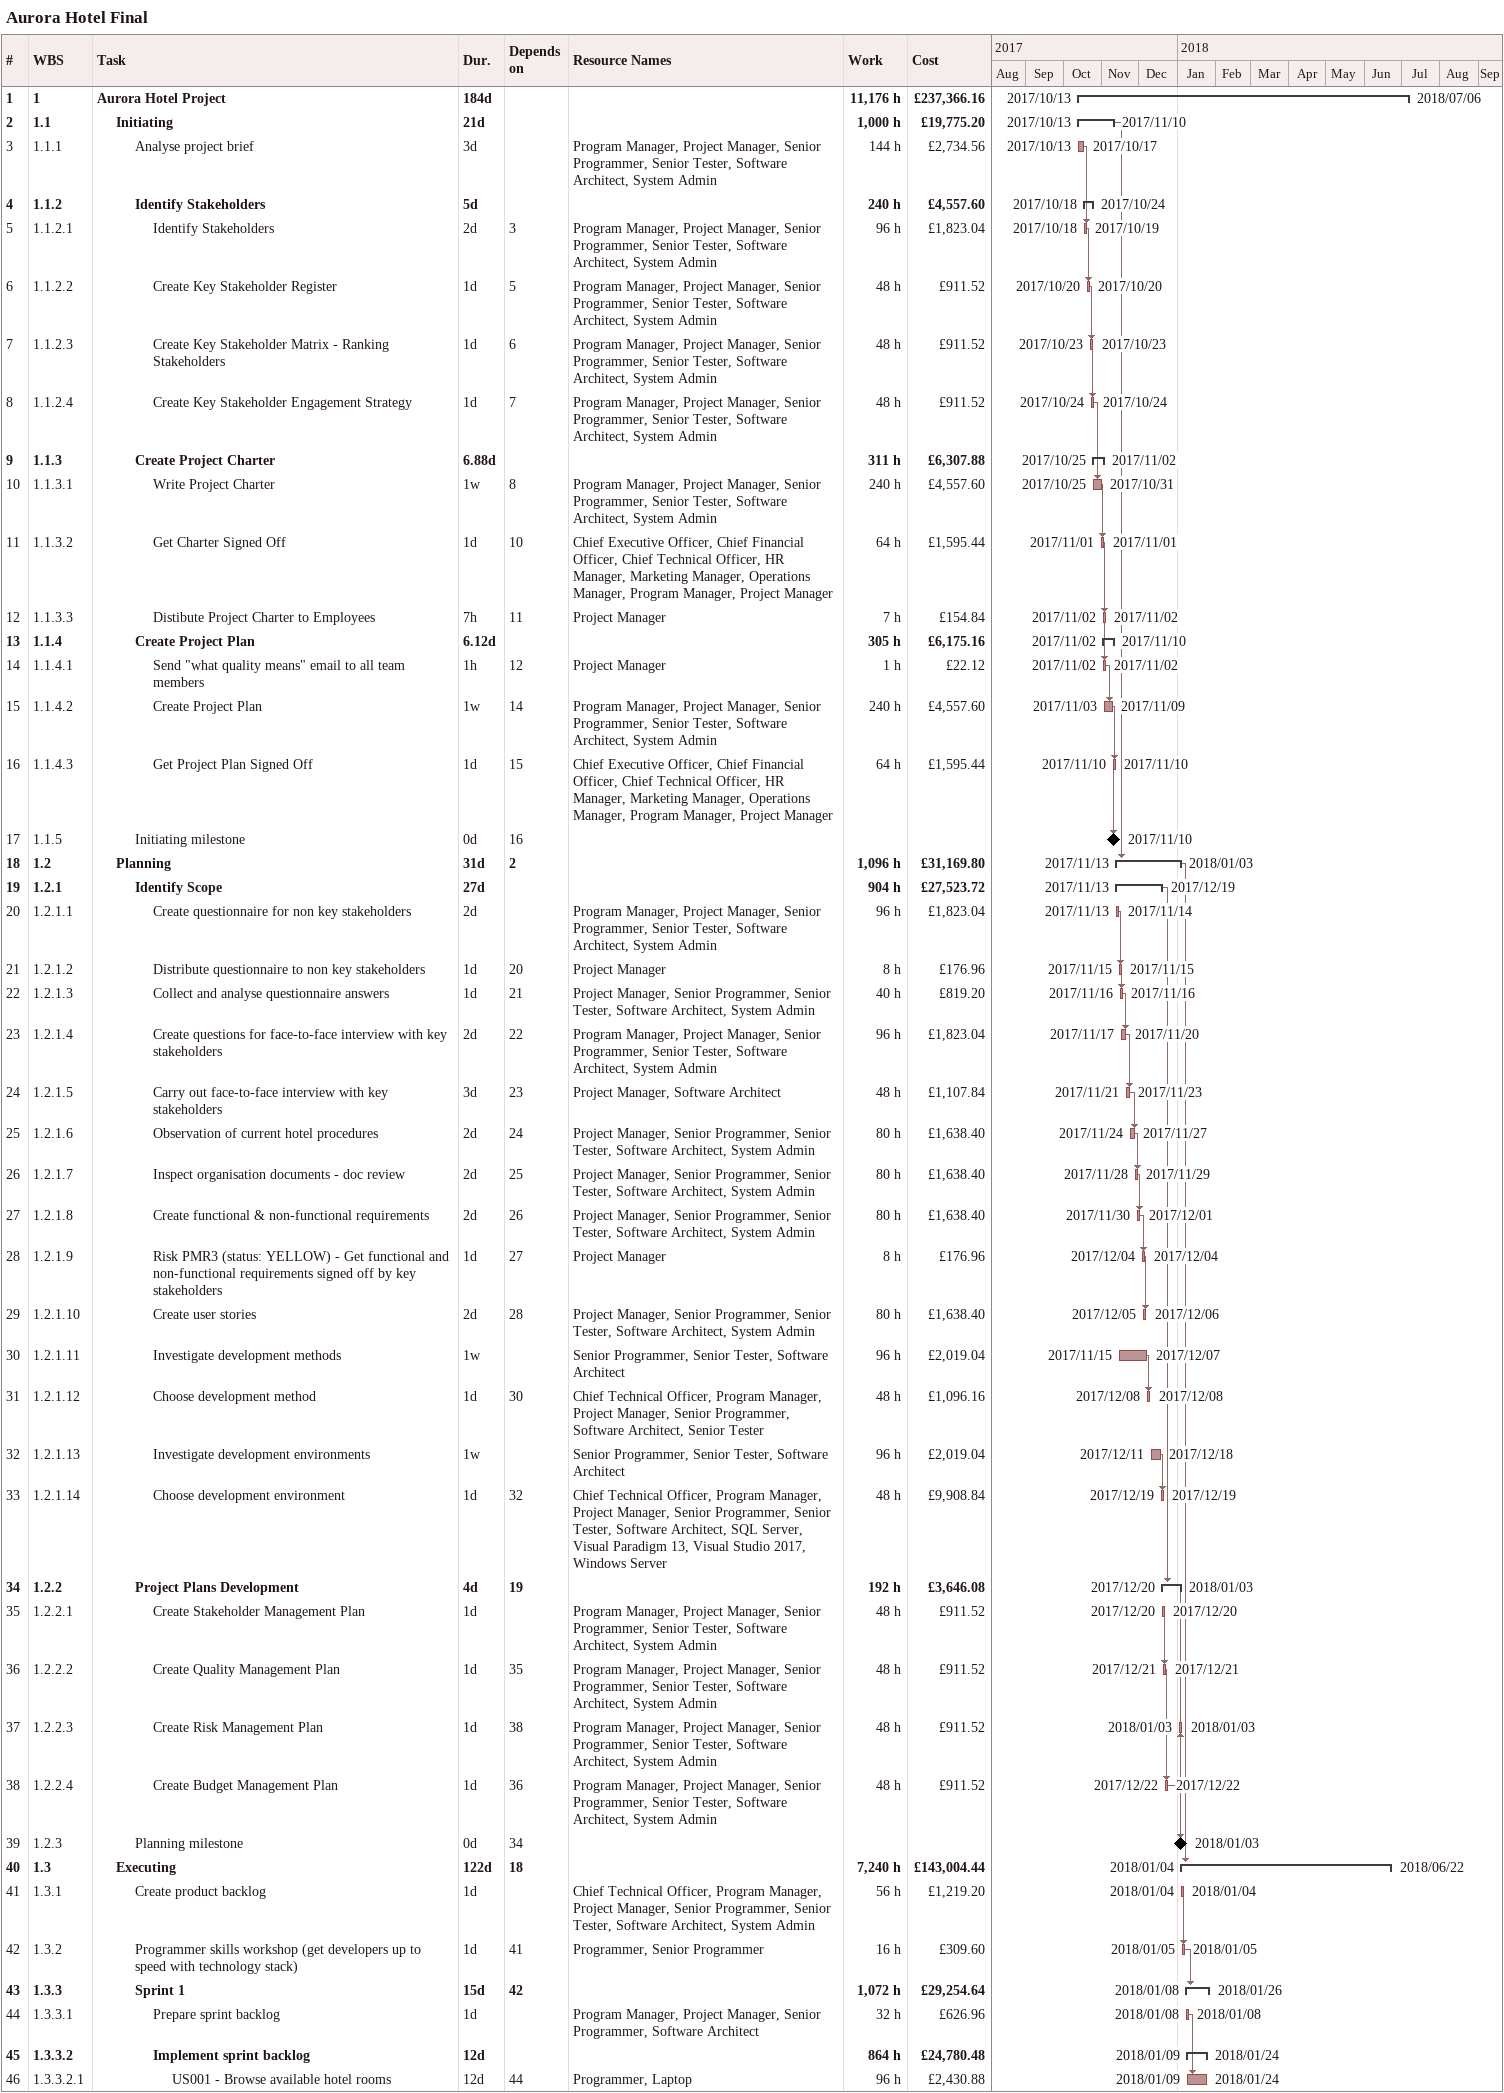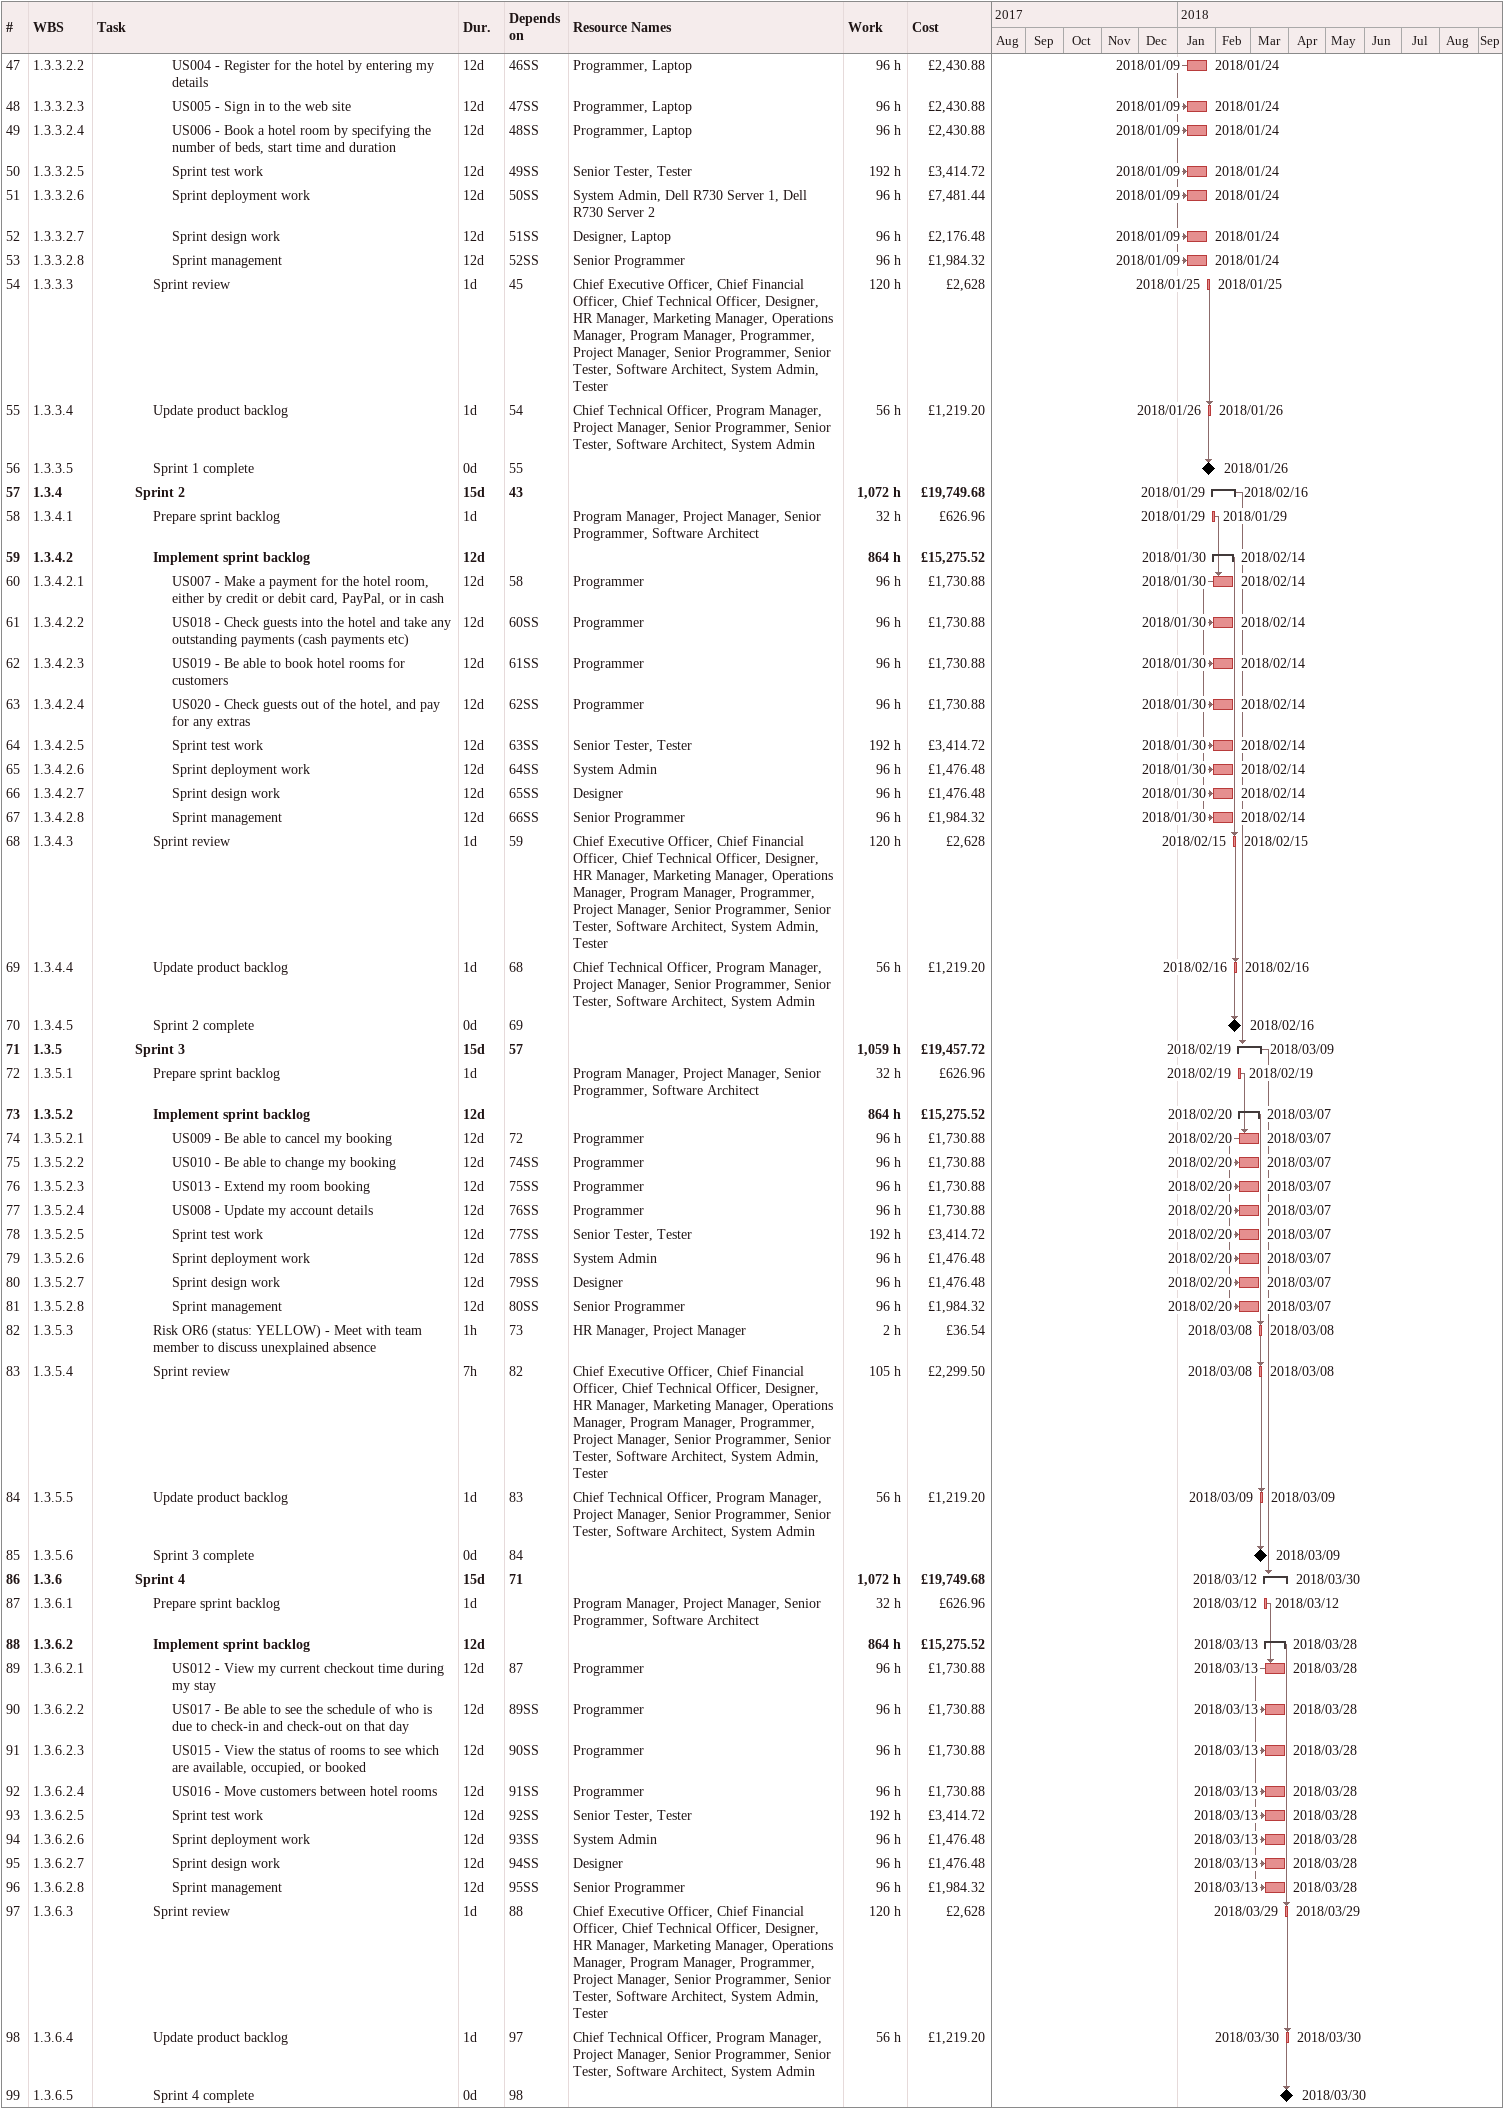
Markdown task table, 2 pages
Aurora Hotel Final

| ID | WBS | Task | Duration | Start | Finish | Predecessors | Resources | Work (h) | Cost (£) |
|---|---|---|---|---|---|---|---|---|---|
| 1 | 1 | **Aurora Hotel Project** | 184d | 2017-10-13 | 2018-07-06 |  |  | 11176 | 237366.16 |
| 2 | 1.1 | **Initiating** | 21d | 2017-10-13 | 2017-11-10 |  |  | 1000 | 19775.20 |
| 3 | 1.1.1 | Analyse project brief | 3d | 2017-10-13 | 2017-10-17 |  | Program Manager, Project Manager, Senior Programmer, Senior Tester, Software Architect, System Admin | 144 | 2734.56 |
| 4 | 1.1.2 | **Identify Stakeholders** | 5d | 2017-10-18 | 2017-10-24 |  |  | 240 | 4557.60 |
| 5 | 1.1.2.1 | Identify Stakeholders | 2d | 2017-10-18 | 2017-10-19 | 3 | Program Manager, Project Manager, Senior Programmer, Senior Tester, Software Architect, System Admin | 96 | 1823.04 |
| 6 | 1.1.2.2 | Create Key Stakeholder Register | 1d | 2017-10-20 | 2017-10-20 | 5 | Program Manager, Project Manager, Senior Programmer, Senior Tester, Software Architect, System Admin | 48 | 911.52 |
| 7 | 1.1.2.3 | Create Key Stakeholder Matrix - Ranking Stakeholders | 1d | 2017-10-23 | 2017-10-23 | 6 | Program Manager, Project Manager, Senior Programmer, Senior Tester, Software Architect, System Admin | 48 | 911.52 |
| 8 | 1.1.2.4 | Create Key Stakeholder Engagement Strategy | 1d | 2017-10-24 | 2017-10-24 | 7 | Program Manager, Project Manager, Senior Programmer, Senior Tester, Software Architect, System Admin | 48 | 911.52 |
| 9 | 1.1.3 | **Create Project Charter** | 6.88d | 2017-10-25 | 2017-11-02 |  |  | 311 | 6307.88 |
| 10 | 1.1.3.1 | Write Project Charter | 1w | 2017-10-25 | 2017-10-31 | 8 | Program Manager, Project Manager, Senior Programmer, Senior Tester, Software Architect, System Admin | 240 | 4557.60 |
| 11 | 1.1.3.2 | Get Charter Signed Off | 1d | 2017-11-01 | 2017-11-01 | 10 | Chief Executive Officer, Chief Financial Officer, Chief Technical Officer, HR Manager, Marketing Manager, Operations Manager, Program Manager, Project Manager | 64 | 1595.44 |
| 12 | 1.1.3.3 | Distibute Project Charter to Employees | 7h | 2017-11-02 | 2017-11-02 | 11 | Project Manager | 7 | 154.84 |
| 13 | 1.1.4 | **Create Project Plan** | 6.12d | 2017-11-02 | 2017-11-10 |  |  | 305 | 6175.16 |
| 14 | 1.1.4.1 | Send "what quality means" email to all team members | 1h | 2017-11-02 | 2017-11-02 | 12 | Project Manager | 1 | 22.12 |
| 15 | 1.1.4.2 | Create Project Plan | 1w | 2017-11-03 | 2017-11-09 | 14 | Program Manager, Project Manager, Senior Programmer, Senior Tester, Software Architect, System Admin | 240 | 4557.60 |
| 16 | 1.1.4.3 | Get Project Plan Signed Off | 1d | 2017-11-10 | 2017-11-10 | 15 | Chief Executive Officer, Chief Financial Officer, Chief Technical Officer, HR Manager, Marketing Manager, Operations Manager, Program Manager, Project Manager | 64 | 1595.44 |
| 17 | 1.1.5 | Initiating milestone | 0d | 2017-11-10 | 2017-11-10 | 16 |  |  |  |
| 18 | 1.2 | **Planning** | 31d | 2017-11-13 | 2018-01-03 | 2 |  | 1096 | 31169.80 |
| 19 | 1.2.1 | **Identify Scope** | 27d | 2017-11-13 | 2017-12-19 |  |  | 904 | 27523.72 |
| 20 | 1.2.1.1 | Create questionnaire for non key stakeholders | 2d | 2017-11-13 | 2017-11-14 |  | Program Manager, Project Manager, Senior Programmer, Senior Tester, Software Architect, System Admin | 96 | 1823.04 |
| 21 | 1.2.1.2 | Distribute questionnaire to non key stakeholders | 1d | 2017-11-15 | 2017-11-15 | 20 | Project Manager | 8 | 176.96 |
| 22 | 1.2.1.3 | Collect and analyse questionnaire answers | 1d | 2017-11-16 | 2017-11-16 | 21 | Project Manager, Senior Programmer, Senior Tester, Software Architect, System Admin | 40 | 819.20 |
| 23 | 1.2.1.4 | Create questions for face-to-face interview with key stakeholders | 2d | 2017-11-17 | 2017-11-20 | 22 | Program Manager, Project Manager, Senior Programmer, Senior Tester, Software Architect, System Admin | 96 | 1823.04 |
| 24 | 1.2.1.5 | Carry out face-to-face interview with key stakeholders | 3d | 2017-11-21 | 2017-11-23 | 23 | Project Manager, Software Architect | 48 | 1107.84 |
| 25 | 1.2.1.6 | Observation of current hotel procedures | 2d | 2017-11-24 | 2017-11-27 | 24 | Project Manager, Senior Programmer, Senior Tester, Software Architect, System Admin | 80 | 1638.40 |
| 26 | 1.2.1.7 | Inspect organisation documents - doc review | 2d | 2017-11-28 | 2017-11-29 | 25 | Project Manager, Senior Programmer, Senior Tester, Software Architect, System Admin | 80 | 1638.40 |
| 27 | 1.2.1.8 | Create functional & non-functional requirements | 2d | 2017-11-30 | 2017-12-01 | 26 | Project Manager, Senior Programmer, Senior Tester, Software Architect, System Admin | 80 | 1638.40 |
| 28 | 1.2.1.9 | Risk PMR3 (status: YELLOW) - Get functional and non-functional requirements signed off by key stakeholders | 1d | 2017-12-04 | 2017-12-04 | 27 | Project Manager | 8 | 176.96 |
| 29 | 1.2.1.10 | Create user stories | 2d | 2017-12-05 | 2017-12-06 | 28 | Project Manager, Senior Programmer, Senior Tester, Software Architect, System Admin | 80 | 1638.40 |
| 30 | 1.2.1.11 | Investigate development methods | 1w | 2017-11-15 | 2017-12-07 |  | Senior Programmer, Senior Tester, Software Architect | 96 | 2019.04 |
| 31 | 1.2.1.12 | Choose development method | 1d | 2017-12-08 | 2017-12-08 | 30 | Chief Technical Officer, Program Manager, Project Manager, Senior Programmer, Software Architect, Senior Tester | 48 | 1096.16 |
| 32 | 1.2.1.13 | Investigate development environments | 1w | 2017-12-11 | 2017-12-18 |  | Senior Programmer, Senior Tester, Software Architect | 96 | 2019.04 |
| 33 | 1.2.1.14 | Choose development environment | 1d | 2017-12-19 | 2017-12-19 | 32 | Chief Technical Officer, Program Manager, Project Manager, Senior Programmer, Senior Tester, Software Architect, SQL Server, Visual Paradigm 13, Visual Studio 2017, Windows Server | 48 | 9908.84 |
| 34 | 1.2.2 | **Project Plans Development** | 4d | 2017-12-20 | 2018-01-03 | 19 |  | 192 | 3646.08 |
| 35 | 1.2.2.1 | Create Stakeholder Management Plan | 1d | 2017-12-20 | 2017-12-20 |  | Program Manager, Project Manager, Senior Programmer, Senior Tester, Software Architect, System Admin | 48 | 911.52 |
| 36 | 1.2.2.2 | Create Quality Management Plan | 1d | 2017-12-21 | 2017-12-21 | 35 | Program Manager, Project Manager, Senior Programmer, Senior Tester, Software Architect, System Admin | 48 | 911.52 |
| 37 | 1.2.2.3 | Create Risk Management Plan | 1d | 2018-01-03 | 2018-01-03 | 38 | Program Manager, Project Manager, Senior Programmer, Senior Tester, Software Architect, System Admin | 48 | 911.52 |
| 38 | 1.2.2.4 | Create Budget Management Plan | 1d | 2017-12-22 | 2017-12-22 | 36 | Program Manager, Project Manager, Senior Programmer, Senior Tester, Software Architect, System Admin | 48 | 911.52 |
| 39 | 1.2.3 | Planning milestone | 0d | 2018-01-03 | 2018-01-03 | 34 |  |  |  |
| 40 | 1.3 | **Executing** | 122d | 2018-01-04 | 2018-06-22 | 18 |  | 7240 | 143004.44 |
| 41 | 1.3.1 | Create product backlog | 1d | 2018-01-04 | 2018-01-04 |  | Chief Technical Officer, Program Manager, Project Manager, Senior Programmer, Senior Tester, Software Architect, System Admin | 56 | 1219.20 |
| 42 | 1.3.2 | Programmer skills workshop (get developers up to speed with technology stack) | 1d | 2018-01-05 | 2018-01-05 | 41 | Programmer, Senior Programmer | 16 | 309.60 |
| 43 | 1.3.3 | **Sprint 1** | 15d | 2018-01-08 | 2018-01-26 | 42 |  | 1072 | 29254.64 |
| 44 | 1.3.3.1 | Prepare sprint backlog | 1d | 2018-01-08 | 2018-01-08 |  | Program Manager, Project Manager, Senior Programmer, Software Architect | 32 | 626.96 |
| 45 | 1.3.3.2 | **Implement sprint backlog** | 12d | 2018-01-09 | 2018-01-24 |  |  | 864 | 24780.48 |
| 46 | 1.3.3.2.1 | US001 - Browse available hotel rooms | 12d | 2018-01-09 | 2018-01-24 | 44 | Programmer, Laptop | 96 | 2430.88 |
| 47 | 1.3.3.2.2 | US004 - Register for the hotel by entering my details | 12d | 2018-01-09 | 2018-01-24 | 46SS | Programmer, Laptop | 96 | 2430.88 |
| 48 | 1.3.3.2.3 | US005 - Sign in to the web site | 12d | 2018-01-09 | 2018-01-24 | 47SS | Programmer, Laptop | 96 | 2430.88 |
| 49 | 1.3.3.2.4 | US006 - Book a hotel room by specifying the number of beds, start time and duration | 12d | 2018-01-09 | 2018-01-24 | 48SS | Programmer, Laptop | 96 | 2430.88 |
| 50 | 1.3.3.2.5 | Sprint test work | 12d | 2018-01-09 | 2018-01-24 | 49SS | Senior Tester, Tester | 192 | 3414.72 |
| 51 | 1.3.3.2.6 | Sprint deployment work | 12d | 2018-01-09 | 2018-01-24 | 50SS | System Admin, Dell R730 Server 1, Dell R730 Server 2 | 96 | 7481.44 |
| 52 | 1.3.3.2.7 | Sprint design work | 12d | 2018-01-09 | 2018-01-24 | 51SS | Designer, Laptop | 96 | 2176.48 |
| 53 | 1.3.3.2.8 | Sprint management | 12d | 2018-01-09 | 2018-01-24 | 52SS | Senior Programmer | 96 | 1984.32 |
| 54 | 1.3.3.3 | Sprint review | 1d | 2018-01-25 | 2018-01-25 | 45 | Chief Executive Officer, Chief Financial Officer, Chief Technical Officer, Designer, HR Manager, Marketing Manager, Operations Manager, Program Manager, Programmer, Project Manager, Senior Programmer, Senior Tester, Software Architect, System Admin, Tester | 120 | 2628 |
| 55 | 1.3.3.4 | Update product backlog | 1d | 2018-01-26 | 2018-01-26 | 54 | Chief Technical Officer, Program Manager, Project Manager, Senior Programmer, Senior Tester, Software Architect, System Admin | 56 | 1219.20 |
| 56 | 1.3.3.5 | Sprint 1 complete | 0d | 2018-01-26 | 2018-01-26 | 55 |  |  |  |
| 57 | 1.3.4 | **Sprint 2** | 15d | 2018-01-29 | 2018-02-16 | 43 |  | 1072 | 19749.68 |
| 58 | 1.3.4.1 | Prepare sprint backlog | 1d | 2018-01-29 | 2018-01-29 |  | Program Manager, Project Manager, Senior Programmer, Software Architect | 32 | 626.96 |
| 59 | 1.3.4.2 | **Implement sprint backlog** | 12d | 2018-01-30 | 2018-02-14 |  |  | 864 | 15275.52 |
| 60 | 1.3.4.2.1 | US007 - Make a payment for the hotel room, either by credit or debit card, PayPal, or in cash | 12d | 2018-01-30 | 2018-02-14 | 58 | Programmer | 96 | 1730.88 |
| 61 | 1.3.4.2.2 | US018 - Check guests into the hotel and take any outstanding payments (cash payments etc) | 12d | 2018-01-30 | 2018-02-14 | 60SS | Programmer | 96 | 1730.88 |
| 62 | 1.3.4.2.3 | US019 - Be able to book hotel rooms for customers | 12d | 2018-01-30 | 2018-02-14 | 61SS | Programmer | 96 | 1730.88 |
| 63 | 1.3.4.2.4 | US020 - Check guests out of the hotel, and pay for any extras | 12d | 2018-01-30 | 2018-02-14 | 62SS | Programmer | 96 | 1730.88 |
| 64 | 1.3.4.2.5 | Sprint test work | 12d | 2018-01-30 | 2018-02-14 | 63SS | Senior Tester, Tester | 192 | 3414.72 |
| 65 | 1.3.4.2.6 | Sprint deployment work | 12d | 2018-01-30 | 2018-02-14 | 64SS | System Admin | 96 | 1476.48 |
| 66 | 1.3.4.2.7 | Sprint design work | 12d | 2018-01-30 | 2018-02-14 | 65SS | Designer | 96 | 1476.48 |
| 67 | 1.3.4.2.8 | Sprint management | 12d | 2018-01-30 | 2018-02-14 | 66SS | Senior Programmer | 96 | 1984.32 |
| 68 | 1.3.4.3 | Sprint review | 1d | 2018-02-15 | 2018-02-15 | 59 | Chief Executive Officer, Chief Financial Officer, Chief Technical Officer, Designer, HR Manager, Marketing Manager, Operations Manager, Program Manager, Programmer, Project Manager, Senior Programmer, Senior Tester, Software Architect, System Admin, Tester | 120 | 2628 |
| 69 | 1.3.4.4 | Update product backlog | 1d | 2018-02-16 | 2018-02-16 | 68 | Chief Technical Officer, Program Manager, Project Manager, Senior Programmer, Senior Tester, Software Architect, System Admin | 56 | 1219.20 |
| 70 | 1.3.4.5 | Sprint 2 complete | 0d | 2018-02-16 | 2018-02-16 | 69 |  |  |  |
| 71 | 1.3.5 | **Sprint 3** | 15d | 2018-02-19 | 2018-03-09 | 57 |  | 1059 | 19457.72 |
| 72 | 1.3.5.1 | Prepare sprint backlog | 1d | 2018-02-19 | 2018-02-19 |  | Program Manager, Project Manager, Senior Programmer, Software Architect | 32 | 626.96 |
| 73 | 1.3.5.2 | **Implement sprint backlog** | 12d | 2018-02-20 | 2018-03-07 |  |  | 864 | 15275.52 |
| 74 | 1.3.5.2.1 | US009 - Be able to cancel my booking | 12d | 2018-02-20 | 2018-03-07 | 72 | Programmer | 96 | 1730.88 |
| 75 | 1.3.5.2.2 | US010 - Be able to change my booking | 12d | 2018-02-20 | 2018-03-07 | 74SS | Programmer | 96 | 1730.88 |
| 76 | 1.3.5.2.3 | US013 - Extend my room booking | 12d | 2018-02-20 | 2018-03-07 | 75SS | Programmer | 96 | 1730.88 |
| 77 | 1.3.5.2.4 | US008 - Update my account details | 12d | 2018-02-20 | 2018-03-07 | 76SS | Programmer | 96 | 1730.88 |
| 78 | 1.3.5.2.5 | Sprint test work | 12d | 2018-02-20 | 2018-03-07 | 77SS | Senior Tester, Tester | 192 | 3414.72 |
| 79 | 1.3.5.2.6 | Sprint deployment work | 12d | 2018-02-20 | 2018-03-07 | 78SS | System Admin | 96 | 1476.48 |
| 80 | 1.3.5.2.7 | Sprint design work | 12d | 2018-02-20 | 2018-03-07 | 79SS | Designer | 96 | 1476.48 |
| 81 | 1.3.5.2.8 | Sprint management | 12d | 2018-02-20 | 2018-03-07 | 80SS | Senior Programmer | 96 | 1984.32 |
| 82 | 1.3.5.3 | Risk OR6 (status: YELLOW) - Meet with team member to discuss unexplained absence | 1h | 2018-03-08 | 2018-03-08 | 73 | HR Manager, Project Manager | 2 | 36.54 |
| 83 | 1.3.5.4 | Sprint review | 7h | 2018-03-08 | 2018-03-08 | 82 | Chief Executive Officer, Chief Financial Officer, Chief Technical Officer, Designer, HR Manager, Marketing Manager, Operations Manager, Program Manager, Programmer, Project Manager, Senior Programmer, Senior Tester, Software Architect, System Admin, Tester | 105 | 2299.50 |
| 84 | 1.3.5.5 | Update product backlog | 1d | 2018-03-09 | 2018-03-09 | 83 | Chief Technical Officer, Program Manager, Project Manager, Senior Programmer, Senior Tester, Software Architect, System Admin | 56 | 1219.20 |
| 85 | 1.3.5.6 | Sprint 3 complete | 0d | 2018-03-09 | 2018-03-09 | 84 |  |  |  |
| 86 | 1.3.6 | **Sprint 4** | 15d | 2018-03-12 | 2018-03-30 | 71 |  | 1072 | 19749.68 |
| 87 | 1.3.6.1 | Prepare sprint backlog | 1d | 2018-03-12 | 2018-03-12 |  | Program Manager, Project Manager, Senior Programmer, Software Architect | 32 | 626.96 |
| 88 | 1.3.6.2 | **Implement sprint backlog** | 12d | 2018-03-13 | 2018-03-28 |  |  | 864 | 15275.52 |
| 89 | 1.3.6.2.1 | US012 - View my current checkout time during my stay | 12d | 2018-03-13 | 2018-03-28 | 87 | Programmer | 96 | 1730.88 |
| 90 | 1.3.6.2.2 | US017 - Be able to see the schedule of who is due to check-in and check-out on that day | 12d | 2018-03-13 | 2018-03-28 | 89SS | Programmer | 96 | 1730.88 |
| 91 | 1.3.6.2.3 | US015 - View the status of rooms to see which are available, occupied, or booked | 12d | 2018-03-13 | 2018-03-28 | 90SS | Programmer | 96 | 1730.88 |
| 92 | 1.3.6.2.4 | US016 - Move customers between hotel rooms | 12d | 2018-03-13 | 2018-03-28 | 91SS | Programmer | 96 | 1730.88 |
| 93 | 1.3.6.2.5 | Sprint test work | 12d | 2018-03-13 | 2018-03-28 | 92SS | Senior Tester, Tester | 192 | 3414.72 |
| 94 | 1.3.6.2.6 | Sprint deployment work | 12d | 2018-03-13 | 2018-03-28 | 93SS | System Admin | 96 | 1476.48 |
| 95 | 1.3.6.2.7 | Sprint design work | 12d | 2018-03-13 | 2018-03-28 | 94SS | Designer | 96 | 1476.48 |
| 96 | 1.3.6.2.8 | Sprint management | 12d | 2018-03-13 | 2018-03-28 | 95SS | Senior Programmer | 96 | 1984.32 |
| 97 | 1.3.6.3 | Sprint review | 1d | 2018-03-29 | 2018-03-29 | 88 | Chief Executive Officer, Chief Financial Officer, Chief Technical Officer, Designer, HR Manager, Marketing Manager, Operations Manager, Program Manager, Programmer, Project Manager, Senior Programmer, Senior Tester, Software Architect, System Admin, Tester | 120 | 2628 |
| 98 | 1.3.6.4 | Update product backlog | 1d | 2018-03-30 | 2018-03-30 | 97 | Chief Technical Officer, Program Manager, Project Manager, Senior Programmer, Senior Tester, Software Architect, System Admin | 56 | 1219.20 |
| 99 | 1.3.6.5 | Sprint 4 complete | 0d | 2018-03-30 | 2018-03-30 | 98 |  |  |  |
